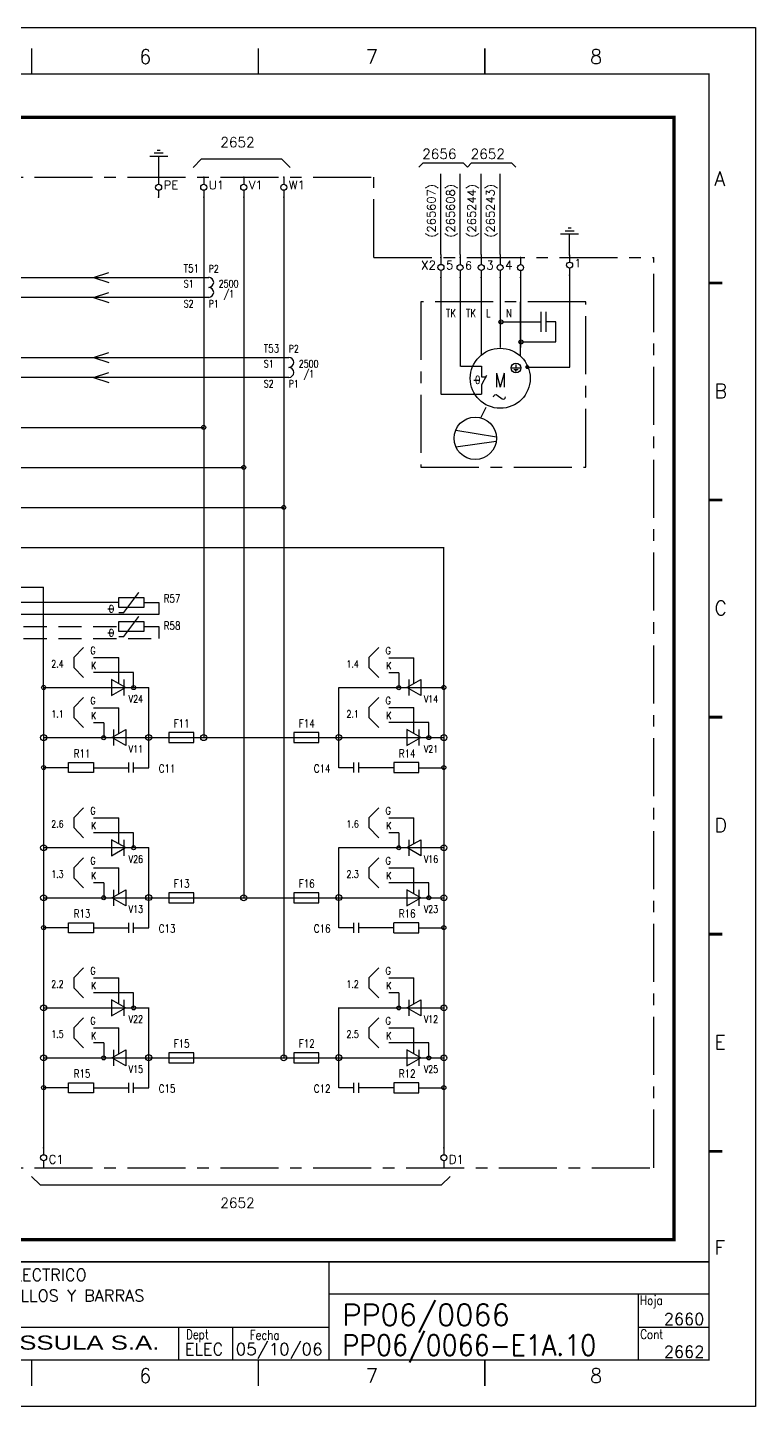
# Model space of a CAD drawing. Extents: x -25 to 1044, y -25744 to 292.
# Drawn here: x 414.3 to 571.1, y -8405.1 to -8108.1 of the extents above; entities that cross this region are included whole.
import ezdxf
from ezdxf.enums import TextEntityAlignment as Align

# ---------------------------------------------------------------- set-up
doc = ezdxf.new("R2010")
doc.units = 0
doc.header["$LTSCALE"] = 10
doc.header["$MEASUREMENT"] = 0
for name, pattern in [('CENTER', [2, 1.25, -0.25, 0.25, -0.25]), ('DASHDOT', [1, 0.5, -0.25, 0, -0.25]), ('DASHED', [0.75, 0.5, -0.25])]:
    doc.linetypes.add(name, pattern=pattern)
doc.layers.get('0').update_dxf_attribs({"linetype": 'CONTINUOUS'})
for name, color, linetype in [('1', 7, 'CONTINUOUS'), ('10', 5, 'CONTINUOUS'), ('2', 7, 'CONTINUOUS'), ('25', 3, 'CONTINUOUS'), ('25K', 4, 'DASHED'), ('25PK', 4, 'CENTER'), ('35', 2, 'CONTINUOUS'), ('50', 1, 'CONTINUOUS'), ('8', 1, 'CONTINUOUS'), ('9', 6, 'CONTINUOUS'), ('DIBUJO', 7, 'CONTINUOUS'), ('NODE', 7, 'CONTINUOUS')]:
    doc.layers.add(name, color=color, linetype=linetype)
doc.styles.add('ABBSTYLE', font='ROMANS.SHX', dxfattribs={"width": 0.8})
doc.styles.add('HELVETICA', font='HELV.SHX')
doc.styles.add('LABEL', font='SIMPLEX', dxfattribs={"width": 0.8, "height": 4})
doc.styles.add('ROMANS', font='romans')
doc.styles.get("Standard").update_dxf_attribs({"font": 'simplex'})

# ---------------------------------------------------------------- blocks, each defined once
blk = doc.blocks.new('newcajec')
at = {"layer": '1'}
for p, q in [((179.4, 20.85), (0.13, 20.85)), ((7, 20.85), (7, 0)), ((71, 20.85), (71, 0)), ((84, 20.85), (84, 0.09)), ((99, 20.85), (99, 0)), ((215.2, 20.8), (215.2, 0)), ((184.64, 20.18), (184.81, 20.01)), ((184.81, 20.01), (185.18, 20.25)), ((10.6, 16.64), (0, 16.64)), ((10.6, 16.64), (99, 16.64)), ((10.6, 12.48), (0, 12.48)), ((10.6, 12.48), (99, 12.48)), ((179.4, 13.87), (215.2, 13.87)), ((368, 14.06), (368, 0)), ((10.6, 8.32), (0, 8.32)), ((10.6, 8.32), (99, 8.32)), ((179.4, 6.93), (267.63, 6.93)), ((267.63, 6.93), (302.5, 6.93)), ((270.63, 6.91), (270.63, 0)), ((282.07, 6.93), (282.07, 0)), ((368, 6.93), (383, 6.93)), ((10.6, 4.16), (0, 4.16)), ((10.6, 4.16), (99, 4.16))]:
    blk.add_line(p, q, dxfattribs=at)
for points in [[(47.5, 272.5, 0.3, 0.3, 0), (47.5, 277.91, 0.3, 0.3, 0)], [(95.5, 272.5, 0.3, 0.3, 0), (95.5, 277.91, 0.3, 0.3, 0)], [(143.5, 272.5, 0.3, 0.3, 0), (143.5, 277.91, 0.3, 0.3, 0)], [(191.5, 272.5, 0.3, 0.3, 0), (191.5, 277.91, 0.3, 0.3, 0)], [(239.5, 272.5, 0.3, 0.3, 0), (239.5, 277.91, 0.3, 0.3, 0)], [(287.5, 272.5, 0.3, 0.3, 0), (287.5, 277.91, 0.3, 0.3, 0)], [(335.5, 272.5, 0.3, 0.3, 0), (335.5, 277.91, 0.3, 0.3, 0)], [(-2.99, 228.23, 0.6, 0.6, 0), (-0.18, 228.23, 0.6, 0.6, 0)], [(383.01, 228.23, 0.6, 0.6, 0), (385.82, 228.23, 0.6, 0.6, 0)], [(-2.99, 182.23, 0.6, 0.6, 0), (-0.18, 182.23, 0.6, 0.6, 0)], [(383.01, 182.23, 0.6, 0.6, 0), (385.82, 182.23, 0.6, 0.6, 0)], [(-2.99, 136.23, 0.6, 0.6, 0), (-0.18, 136.23, 0.6, 0.6, 0)], [(383.01, 136.23, 0.6, 0.6, 0), (385.82, 136.23, 0.6, 0.6, 0)], [(-2.99, 90.23, 0.6, 0.6, 0), (-0.18, 90.23, 0.6, 0.6, 0)], [(383.01, 90.23, 0.6, 0.6, 0), (385.82, 90.23, 0.6, 0.6, 0)], [(-2.99, 44.23, 0.6, 0.6, 0), (-0.18, 44.23, 0.6, 0.6, 0)], [(383.01, 44.23, 0.6, 0.6, 0), (385.82, 44.23, 0.6, 0.6, 0)], [(383, 20.8, 0.3, 0.3, 0), (179.4, 20.8, 0.3, 0.3, 0), (179.4, 0, 0.3, 0.3, 0)], [(302.5, 20.8, 0.3, 0.3, 0), (302.5, 0, 0.3, 0.3, 0)], [(302.5, 14, 0.3, 0.3, 0), (383, 14, 0.3, 0.3, 0)], [(47.5, -5.5, 0.3, 0.3, 0), (47.5, -0.09, 0.3, 0.3, 0)], [(95.5, -5.5, 0.3, 0.3, 0), (95.5, -0.09, 0.3, 0.3, 0)], [(143.5, -5.5, 0.3, 0.3, 0), (143.5, -0.09, 0.3, 0.3, 0)], [(191.5, -5.5, 0.3, 0.3, 0), (191.5, -0.09, 0.3, 0.3, 0)], [(239.5, -5.5, 0.3, 0.3, 0), (239.5, -0.09, 0.3, 0.3, 0)], [(287.5, -5.5, 0.3, 0.3, 0), (287.5, -0.09, 0.3, 0.3, 0)], [(335.5, -5.5, 0.3, 0.3, 0), (335.5, -0.09, 0.3, 0.3, 0)]]:
    blk.add_lwpolyline(points, format="xyseb", dxfattribs=at)
at = {"layer": '1', "const_width": 0.3}
blk.add_lwpolyline([(0, 0), (0, 272.5), (383, 272.5), (383, 0)], close=True, dxfattribs=at)
at = {"layer": '2', "color": 14}
for p, q in [((221.42, 4.69), (221.42, 5.81)), ((221.42, 2.47), (221.42, 3.58))]:
    blk.add_line(p, q, dxfattribs=at)
for points in [[(220.05, 5.81), (220.05, 6.92), (226.74, 5.81), (226.74, 6.92)], [(221.42, 2.47), (220.05, 2.47), (221.42, 5.81), (220.05, 5.81)], [(221.42, 4.69), (224.25, 4.69), (221.42, 3.58), (224.25, 3.58)], [(224.25, 5.81), (225.37, 5.81), (225.37, 4.69)], [(224.25, 3.58), (225.37, 3.58), (225.37, 2.47)], [(225.37, 5.81), (226.74, 5.81), (225.37, 1.35), (226.74, 1.35)], [(224.25, 0.24), (224.25, 2.47), (220.05, 0.24), (220.05, 2.47)], [(226.74, 1.35), (226.74, 0.24), (224.25, 1.35), (224.25, 0.24)]]:
    blk.add_solid(points, dxfattribs=at)
at = {"layer": '1', "style": 'ROMANS'}
for s, p in [('1', (22.29, 274.68)), ('2', (70.29, 274.68)), ('3', (118.29, 274.68)), ('4', (166.29, 274.68)), ('5', (214.29, 274.68)), ('6', (262.29, 274.68)), ('7', (310.29, 274.68)), ('8', (357.79, 274.68)), ('A', (-4.37, 248.84)), ('A', (384.13, 248.84)), ('B', (-4.37, 203.84)), ('B', (384.13, 203.84)), ('C', (-4.37, 157.84)), ('C', (384.13, 157.84)), ('D', (-4.37, 111.84)), ('D', (384.13, 111.84)), ('E', (-4.37, 65.84)), ('E', (384.13, 65.84)), ('F', (-4.37, 22.34)), ('F', (384.13, 22.34)), ('1', (22.29, -4.82)), ('2', (70.29, -4.82)), ('3', (118.29, -4.82)), ('4', (166.29, -4.82)), ('5', (214.29, -4.82)), ('6', (262.29, -4.82)), ('7', (310.29, -4.82)), ('8', (357.79, -4.82))]:
    blk.add_text(s, height=3, dxfattribs=at).set_placement(p)
at = {"layer": '1', "style": 'LABEL', "width": 0.8}
for s, p in [('Diseno comprobado por', (179.73, 18.27)), ('Dibujo comprobado por', (179.81, 11.47)), ('Hoja', (368.38, 11.66)), ('Dibujado por', (179.83, 4.64)), ('Fecha', (285.71, 4.3)), ('Cont', (368.43, 4.46)), ('No', (2.23, 1.05)), ('Revision', (8, 1.05))]:
    blk.add_text(s, height=2, dxfattribs=at).set_placement(p)
for s, p in [('Dept', (274.61, 4.44)), ('Elaborado', (77.5, 1.05)), ('Fecha', (91.5, 1.05))]:
    blk.add_text(s, height=2, dxfattribs=at).set_placement(p, align=Align.CENTER)
at = {"layer": '10', "style": 'ROMANS'}
for tag, p in [('REV41', (3.5, 18.74)), ('REV43', (77.7, 18.74)), ('REV31', (3.5, 14.58)), ('REV33', (77.7, 14.58)), ('REV21', (3.5, 10.42)), ('REV23', (77.7, 10.42)), ('REV11', (3.5, 6.27)), ('REV13', (77.7, 6.27))]:
    blk.add_attdef(tag, text='', height=2.5, dxfattribs=at).set_placement(p, align=Align.MIDDLE)
for tag, p, height in [('REV42', (8, 17.49), 2.5), ('SHEETNAME1', (100.5, 15.83), 2.5), ('DOCUMENTTYPE', (216.43, 16.8), 2.5), ('NOTA', (305.32, 15.8), 3), ('REV32', (8, 13.33), 2.5), ('DESIGNCHECK', (180.74, 14.83), 2.5), ('OBJECT', (216.43, 12.4), 2.5), ('SHEETNAME2', (100.5, 11.67), 2.5), ('ORDER', (305.32, 7.3), 4.5), ('REV22', (8, 9.17), 2.5), ('SHEETNAME3', (100.5, 7.51), 2.5), ('DRAWINGCHECK', (180.53, 7.71), 2.5), ('CUSTOMER', (216.43, 8.08), 2.5), ('REV12', (8, 5.01), 2.5), ('SHEETNAME4', (100.5, 3.35), 2.5), ('USER', (180.63, 0.71), 2.5), ('DEPARTMENT', (271.93, 1.05), 2.5), ('DOCUMENT_ID', (305.32, 0.93), 4.4)]:
    blk.add_attdef(tag, p, '', height=height, dxfattribs=at)
for tag, width, p, p2 in [('REV44', 1.221199, (84.53, 17.49), (98.48, 17.49)), ('REV34', 1.221199, (84.53, 13.33), (98.48, 13.33)), ('REV24', 1.221199, (84.53, 9.17), (98.48, 9.17)), ('REV14', 1.221199, (84.53, 5.01), (98.48, 5.01)), ('CREATED2', 7.039915, (282.71, 1.05), (301.14, 1.05))]:
    blk.add_attdef(tag, text='', height=2.5, dxfattribs=dict(at, width=width)).set_placement(p, p2, align=Align.FIT)
for tag, p in [('SHEET', (382, 7.43)), ('NEXTSHEET', (382, 0.5))]:
    blk.add_attdef(tag, text='', height=2.5, dxfattribs=at).set_placement(p, align=Align.RIGHT)
at = {"layer": 'DIBUJO', "color": 14, "style": 'HELVETICA', "width": 1.3}
blk.add_text('RUSSULA S.A.', height=3, dxfattribs=at).set_placement((229, 2.19))
blk = doc.blocks.new('NOD', base_point=(237.5, 170))
at = {"layer": 'NODE'}
blk.add_point((237.5, 170), dxfattribs=at)
blk = doc.blocks.new('$$PLU21C')
for p, q in [((0, 2.5), (0, 0.75)), ((0, -0.75), (0, -2.5))]:
    blk.add_line(p, q)
at = {"layer": '2'}
blk.add_circle((0, 0), 0.75, dxfattribs=at)
for p in [(0, 2.5), (0, -2.5)]:
    blk.add_blockref('NOD', p, dxfattribs=at)
at = {"layer": '8'}
blk.add_attdef('*A', (1.25, -0.5), '', height=2.15, dxfattribs=at)
at = {"layer": '9'}
blk.add_attdef('ID', text='', height=2.15, dxfattribs=at).set_placement((-1.25, -0.5), align=Align.RIGHT)
blk = doc.blocks.new('$$PLD12C')
for p, q in [((0, 2.5), (0, 0.75)), ((0, -0.75), (0, -2.5))]:
    blk.add_line(p, q)
at = {"layer": '2'}
blk.add_circle((0, 0), 0.75, dxfattribs=at)
for p in [(0, 2.5), (0, -2.5)]:
    blk.add_blockref('NOD', p, dxfattribs=at)
at = {"layer": '8'}
blk.add_attdef('*A', (1.25, -1.5), '', height=2.15, dxfattribs=at)
at = {"layer": '9'}
blk.add_attdef('ID', text='', height=2.15, dxfattribs=at).set_placement((-1.25, -1.5), align=Align.RIGHT)

msp = doc.modelspace()

# ---------------------------------------------------------------- linework, layer by layer
for p, q in [((451.79, -8136.41), (449.96, -8138.24)), ((451.79, -8136.41), (469.02, -8136.41)), ((469.02, -8136.41), (470.85, -8138.24)), ((499.52, -8137.24), (498.6, -8138.15)), ((499.52, -8137.24), (508.13, -8137.24)), ((508.13, -8137.24), (509.05, -8138.15)), ((509.96, -8137.24), (509.05, -8138.15)), ((509.96, -8137.24), (518.58, -8137.24)), ((518.58, -8137.24), (519.5, -8138.15)), ((417.01, -8357.4), (415.18, -8355.57)), ((417.01, -8357.4), (503.5, -8357.4)), ((503.5, -8357.4), (505.33, -8355.57))]:
    msp.add_line(p, q)
at = {"layer": '2', "color": 7}
for p, q in [((503.35, -8156.97), (503.35, -8139.61)), ((507.49, -8156.97), (507.49, -8139.61)), ((512.05, -8156.97), (512.05, -8139.61)), ((516.1, -8156.97), (516.1, -8139.61)), ((503.35, -8156.97), (503.35, -8158.57)), ((507.49, -8156.97), (507.49, -8158.57)), ((512.05, -8156.97), (512.05, -8158.57)), ((516.1, -8156.97), (516.1, -8158.57))]:
    msp.add_line(p, q, dxfattribs=at)
at = {"layer": '2', "color": 210}
for p, q in [((452.27, -8143.59), (452.27, -8261.03)), ((460.89, -8143.59), (460.89, -8295.5)), ((469.51, -8143.59), (469.51, -8329.98)), ((417.79, -8250.25), (417.79, -8349.37)), ((503.98, -8250.25), (503.98, -8350.45))]:
    msp.add_line(p, q, dxfattribs=at)
at = {"layer": '2', "color": 1}
for p, q in [((516.1, -8161.46), (516.1, -8177.03)), ((512.05, -8161.94), (512.05, -8178.67)), ((520.5, -8161.94), (520.5, -8177.03)), ((520.5, -8178.75), (520.5, -8167.2))]:
    msp.add_line(p, q, dxfattribs=at)
at = {"layer": '2', "color": 3}
for p, q in [((531.1, -8181.25), (531.1, -8161.43)), ((522.05, -8181.25), (531.1, -8181.25))]:
    msp.add_line(p, q, dxfattribs=at)
at = {"layer": '2', "color": 2}
for p, q in [((503.35, -8161.94), (503.35, -8187.03)), ((507.48, -8161.69), (507.48, -8181.08))]:
    msp.add_line(p, q, dxfattribs=at)
at = {"layer": '2', "color": 4, "linetype": 'CENTER'}
msp.add_line((195.85, -8353.68), (549.23, -8353.68), dxfattribs=at)
msp.add_line((195.85, -8353.68), (549.23, -8353.68), dxfattribs=at)
at = {"layer": '2', "color": 3, "linetype": 'DASHDOT', "const_width": 0.724}
msp.add_lwpolyline([(178.61, -8127.43), (553.54, -8127.43), (553.54, -8369.19), (178.61, -8369.19), (178.61, -8127.43)], dxfattribs=at)
at = {"layer": '25', "linetype": 'Continuous'}
for p, q in [((518.6, -8181.42), (520.41, -8181.42)), ((519.06, -8181.73), (519.96, -8181.73)), ((519.36, -8182.03), (519.66, -8182.03)), ((519.51, -8180.67), (519.51, -8181.42))]:
    msp.add_line(p, q, dxfattribs=at)
at = {"layer": '25'}
for p, q in [((510.45, -8184.08), (511.7, -8184.08)), ((431.59, -8233.3), (432.87, -8233.3)), ((431.59, -8238.46), (432.87, -8238.46)), ((426.41, -8241.63), (424.26, -8243.79)), ((489.98, -8241.66), (487.82, -8243.81)), ((424.26, -8243.79), (424.26, -8245.94)), ((487.82, -8243.81), (487.82, -8245.97)), ((424.26, -8245.94), (426.41, -8248.1)), ((487.82, -8245.97), (489.98, -8248.12)), ((426.41, -8252.43), (424.26, -8254.59)), ((489.98, -8252.41), (487.82, -8254.56)), ((424.26, -8254.59), (424.26, -8256.74)), ((487.82, -8254.56), (487.82, -8256.72)), ((424.26, -8256.74), (426.41, -8258.9)), ((487.82, -8256.72), (489.98, -8258.87)), ((426.41, -8276.14), (424.26, -8278.29)), ((489.98, -8276.14), (487.82, -8278.29)), ((424.26, -8278.29), (424.26, -8280.44)), ((487.82, -8278.29), (487.82, -8280.44)), ((424.26, -8280.44), (426.41, -8282.6)), ((487.82, -8280.44), (489.98, -8282.6)), ((426.41, -8286.91), (424.26, -8289.06)), ((424.26, -8289.06), (424.26, -8291.22)), ((489.98, -8286.91), (487.82, -8289.06)), ((487.82, -8289.06), (487.82, -8291.22)), ((424.26, -8291.22), (426.41, -8293.37)), ((487.82, -8291.22), (489.98, -8293.37)), ((426.41, -8310.61), (424.26, -8312.77)), ((424.26, -8312.77), (424.26, -8314.92)), ((489.98, -8310.61), (487.82, -8312.77)), ((487.82, -8312.77), (487.82, -8314.92)), ((424.26, -8314.92), (426.41, -8317.08)), ((487.82, -8314.92), (489.98, -8317.08)), ((426.41, -8321.39), (424.26, -8323.54)), ((489.98, -8321.39), (487.82, -8323.54)), ((424.26, -8323.54), (424.26, -8325.69)), ((487.82, -8323.54), (487.82, -8325.69)), ((424.26, -8325.69), (426.41, -8327.85)), ((487.82, -8325.69), (489.98, -8327.85))]:
    msp.add_line(p, q, dxfattribs=at)
at = {"layer": '25', "linetype": 'Continuous'}
msp.add_lwpolyline([(521.73, -8181.23, 0.431, 0.431, 1), (522.16, -8181.23, 0.431, 0.431, 1)], format="xyseb", close=True, dxfattribs=at)
msp.add_lwpolyline([(514.7, -8187.65, -0.619604), (515.48, -8187.26), (516.51, -8188.04, 0.618034), (517.29, -8187.65, -1)], format="xyb", dxfattribs=at)
msp.add_circle((519.51, -8181.42), 1.06, dxfattribs=at)
at = {"layer": '25K'}
for p, q in [((512.02, -8191.99), (513.09, -8189.84)), ((413.48, -8237.09), (433.95, -8237.09)), ((439.34, -8237.09), (442.57, -8237.09)), ((442.57, -8237.09), (442.57, -8239.72)), ((413.48, -8239.72), (442.57, -8239.72))]:
    msp.add_line(p, q, dxfattribs=at)
at = {"layer": '25PK'}
for p, q in [((195.85, -8140.36), (488.9, -8140.36)), ((195.85, -8140.36), (488.9, -8140.36)), ((488.9, -8157.6), (488.9, -8140.36)), ((488.9, -8157.6), (488.9, -8140.36)), ((488.9, -8157.6), (549.23, -8157.6)), ((488.9, -8157.6), (549.23, -8157.6)), ((549.23, -8353.68), (549.23, -8157.6)), ((549.23, -8353.68), (549.23, -8157.6))]:
    msp.add_line(p, q, dxfattribs=at)
msp.add_lwpolyline([(499.04, -8167.2), (499.04, -8202.76), (534.59, -8202.76), (534.59, -8167.2)], close=True, dxfattribs=at)
at = {"layer": '35', "linetype": 'Continuous'}
for p, q in [((442.89, -8134.55), (442.24, -8134.55)), ((444.51, -8135.84), (440.63, -8135.84)), ((443.54, -8135.19), (441.6, -8135.19)), ((442.57, -8140.36), (442.57, -8135.84)), ((533, -8152.6), (529.12, -8152.6)), ((532.03, -8151.95), (530.09, -8151.95)), ((531.38, -8151.31), (530.73, -8151.31)), ((531.06, -8157.12), (531.06, -8152.6))]:
    msp.add_line(p, q, dxfattribs=at)
at = {"layer": '35'}
for p, q in [((428.56, -8161.91), (431.8, -8160.83)), ((402.71, -8161.91), (453.34, -8161.91)), ((428.56, -8161.91), (431.8, -8162.98)), ((453.34, -8166.22), (402.71, -8166.22)), ((428.56, -8166.22), (431.8, -8165.14)), ((428.56, -8166.22), (431.8, -8167.29)), ((524.89, -8169.36), (524.89, -8173.67)), ((525.97, -8169.36), (525.97, -8173.67)), ((516.28, -8171.51), (524.89, -8171.51)), ((528.13, -8171.51), (525.97, -8171.51)), ((528.13, -8175.82), (528.13, -8171.51)), ((520.59, -8175.82), (528.13, -8175.82)), ((397.32, -8179.15), (470.58, -8179.15)), ((428.56, -8179.15), (431.8, -8178.07)), ((428.56, -8179.15), (431.8, -8180.22)), ((507.66, -8181.07), (512.06, -8181.07)), ((512.06, -8181.07), (512.06, -8183.32)), ((470.58, -8183.45), (402.71, -8183.45)), ((428.56, -8183.45), (431.8, -8182.38)), ((428.56, -8183.45), (431.8, -8184.53)), ((513.16, -8183.08), (512.06, -8185.04)), ((512.06, -8183.32), (513.19, -8183.32)), ((512.06, -8185.04), (512.06, -8187.1)), ((503.35, -8187.1), (512.06, -8187.1)), ((385.47, -8194.23), (452.27, -8194.23)), ((385.47, -8202.85), (460.89, -8202.85)), ((385.47, -8211.47), (469.51, -8211.47)), ((385.47, -8220.09), (504.06, -8220.09)), ((503.98, -8250.28), (503.98, -8220.09)), ((385.41, -8228.64), (417.79, -8228.64)), ((417.79, -8250.25), (417.79, -8228.64)), ((435.03, -8234.09), (438.26, -8229.78)), ((438.26, -8229.78), (438.26, -8229.78)), ((433.95, -8231.94), (293.89, -8231.94)), ((433.95, -8230.86), (439.34, -8230.86)), ((433.95, -8233.01), (433.95, -8230.86)), ((439.34, -8230.86), (439.34, -8233.01)), ((439.34, -8231.94), (442.57, -8231.94)), ((442.57, -8231.94), (442.57, -8234.56)), ((442.57, -8234.56), (394.77, -8234.56)), ((439.34, -8233.01), (433.95, -8233.01)), ((433.95, -8234.09), (435.03, -8234.09)), ((435.03, -8239.24), (438.26, -8234.93)), ((438.26, -8234.93), (438.26, -8234.93)), ((433.95, -8236.01), (439.34, -8236.01)), ((433.95, -8238.17), (433.95, -8236.01)), ((439.34, -8238.17), (433.95, -8238.17)), ((439.34, -8236.01), (439.34, -8238.17)), ((433.95, -8239.24), (435.03, -8239.24)), ((428.56, -8243.81), (433.97, -8243.81)), ((433.97, -8249.29), (433.97, -8243.81)), ((492.13, -8243.84), (497.53, -8243.84)), ((497.52, -8249.43), (497.52, -8243.84)), ((437.18, -8247.05), (428.56, -8247.05)), ((437.18, -8250.25), (437.18, -8247.05)), ((494.28, -8247.07), (492.13, -8247.07)), ((494.28, -8247.07), (494.28, -8250.3)), ((432.44, -8248.53), (432.44, -8251.98)), ((435.43, -8250.25), (432.44, -8248.53)), ((432.44, -8251.98), (435.43, -8250.25)), ((435.03, -8248.53), (435.03, -8251.98)), ((496.04, -8250.28), (499.03, -8248.55)), ((499.03, -8252), (496.04, -8250.28)), ((496.44, -8248.55), (496.44, -8252)), ((499.03, -8248.55), (499.03, -8252)), ((428.56, -8254.61), (433.97, -8254.61)), ((433.95, -8260.2), (433.95, -8254.61)), ((492.13, -8254.59), (497.53, -8254.59)), ((497.53, -8260.06), (497.53, -8254.59)), ((430.72, -8257.85), (428.56, -8257.85)), ((430.72, -8257.85), (430.72, -8261.08)), ((432.47, -8261.05), (435.46, -8259.33)), ((432.87, -8259.33), (432.87, -8262.78)), ((435.46, -8259.33), (435.46, -8262.78)), ((500.75, -8257.82), (492.13, -8257.82)), ((498.99, -8261.03), (496.01, -8259.3)), ((496.01, -8259.3), (496.01, -8262.75)), ((498.59, -8259.3), (498.59, -8262.75)), ((500.75, -8261.03), (500.75, -8257.82)), ((435.46, -8262.78), (432.47, -8261.05)), ((440.42, -8267.52), (440.42, -8261.03)), ((450.11, -8259.97), (444.73, -8259.97)), ((444.73, -8259.97), (444.73, -8262.13)), ((444.73, -8262.13), (450.11, -8262.13)), ((450.11, -8262.13), (450.11, -8259.97)), ((477.05, -8259.97), (471.66, -8259.97)), ((471.66, -8259.97), (471.66, -8262.13)), ((471.66, -8262.13), (477.05, -8262.13)), ((477.05, -8262.13), (477.05, -8259.97)), ((481.36, -8267.52), (481.36, -8261.03)), ((496.01, -8262.75), (498.99, -8261.03)), ((423.18, -8267.52), (417.79, -8267.52)), ((423.18, -8266.44), (428.56, -8266.44)), ((423.18, -8268.59), (423.18, -8266.44)), ((428.56, -8266.44), (428.56, -8268.59)), ((428.56, -8267.52), (436.11, -8267.52)), ((436.11, -8268.59), (436.11, -8266.44)), ((437.18, -8268.59), (437.18, -8266.44)), ((437.18, -8267.52), (440.42, -8267.52)), ((484.59, -8267.52), (481.36, -8267.52)), ((484.59, -8268.59), (484.59, -8266.44)), ((485.67, -8268.59), (485.67, -8266.44)), ((493.21, -8267.52), (485.67, -8267.52)), ((498.59, -8266.44), (493.21, -8266.44)), ((493.21, -8266.44), (493.21, -8268.59)), ((498.59, -8268.59), (498.59, -8266.44)), ((498.59, -8267.52), (503.98, -8267.52)), ((428.56, -8268.59), (423.18, -8268.59)), ((493.21, -8268.59), (498.59, -8268.59)), ((428.56, -8278.32), (433.97, -8278.32)), ((433.97, -8283.79), (433.97, -8278.32)), ((492.13, -8278.32), (497.53, -8278.32)), ((497.52, -8283.9), (497.52, -8278.32)), ((437.18, -8281.55), (428.56, -8281.55)), ((432.44, -8283.03), (432.44, -8286.48)), ((435.43, -8284.75), (432.44, -8283.03)), ((435.03, -8283.03), (435.03, -8286.48)), ((437.18, -8284.75), (437.18, -8281.55)), ((494.28, -8281.55), (492.13, -8281.55)), ((494.28, -8281.55), (494.28, -8284.78)), ((496.04, -8284.75), (499.03, -8283.03)), ((496.44, -8283.03), (496.44, -8286.48)), ((499.03, -8283.03), (499.03, -8286.48)), ((432.44, -8286.48), (435.43, -8284.75)), ((499.03, -8286.48), (496.04, -8284.75)), ((428.56, -8289.09), (433.97, -8289.09)), ((433.95, -8294.68), (433.95, -8289.09)), ((492.13, -8289.09), (497.53, -8289.09)), ((497.53, -8294.57), (497.53, -8289.09)), ((430.72, -8292.32), (428.56, -8292.32)), ((430.72, -8292.32), (430.72, -8295.55)), ((432.47, -8295.53), (435.46, -8293.8)), ((432.87, -8293.8), (432.87, -8297.25)), ((435.46, -8293.8), (435.46, -8297.25)), ((450.11, -8294.45), (444.73, -8294.45)), ((444.73, -8294.45), (444.73, -8296.61)), ((450.11, -8296.61), (450.11, -8294.45)), ((477.05, -8294.45), (471.66, -8294.45)), ((471.66, -8294.45), (471.66, -8296.61)), ((477.05, -8296.61), (477.05, -8294.45)), ((500.75, -8292.32), (492.13, -8292.32)), ((498.99, -8295.53), (496.01, -8293.8)), ((496.01, -8293.8), (496.01, -8297.25)), ((498.59, -8293.8), (498.59, -8297.25)), ((500.75, -8295.53), (500.75, -8292.32)), ((435.46, -8297.25), (432.47, -8295.53)), ((440.42, -8301.99), (440.42, -8295.5)), ((444.73, -8296.61), (450.11, -8296.61)), ((471.66, -8296.61), (477.05, -8296.61)), ((481.36, -8301.99), (481.36, -8295.5)), ((496.01, -8297.25), (498.99, -8295.53)), ((423.18, -8300.92), (428.56, -8300.92)), ((423.18, -8303.07), (423.18, -8300.92)), ((428.56, -8300.92), (428.56, -8303.07)), ((436.11, -8303.07), (436.11, -8300.92)), ((437.18, -8303.07), (437.18, -8300.92)), ((484.59, -8303.07), (484.59, -8300.92)), ((485.67, -8303.07), (485.67, -8300.92)), ((498.59, -8300.92), (493.21, -8300.92)), ((493.21, -8303.07), (493.21, -8300.92)), ((498.59, -8303.07), (498.59, -8300.92)), ((423.18, -8301.99), (417.79, -8301.99)), ((428.56, -8303.07), (423.18, -8303.07)), ((428.56, -8301.99), (436.11, -8301.99)), ((437.18, -8301.99), (440.42, -8301.99)), ((484.59, -8301.99), (481.36, -8301.99)), ((493.21, -8301.99), (485.67, -8301.99)), ((493.21, -8303.07), (498.59, -8303.07)), ((498.59, -8301.99), (503.98, -8301.99)), ((428.56, -8312.79), (433.97, -8312.79)), ((433.97, -8318.27), (433.97, -8312.79)), ((492.13, -8312.79), (497.53, -8312.79)), ((497.52, -8318.38), (497.52, -8312.79)), ((437.18, -8316.02), (428.56, -8316.02)), ((435.43, -8319.23), (432.44, -8317.51)), ((432.44, -8317.51), (432.44, -8320.95)), ((435.03, -8317.51), (435.03, -8320.95)), ((437.18, -8319.23), (437.18, -8316.02)), ((494.28, -8316.02), (492.13, -8316.02)), ((494.28, -8316.02), (494.28, -8319.26)), ((496.04, -8319.23), (499.03, -8317.51)), ((496.44, -8317.51), (496.44, -8320.95)), ((499.03, -8317.51), (499.03, -8320.95)), ((432.44, -8320.95), (435.43, -8319.23)), ((499.03, -8320.95), (496.04, -8319.23)), ((428.56, -8323.57), (433.97, -8323.57)), ((433.95, -8329.15), (433.95, -8323.57)), ((492.13, -8323.57), (497.53, -8323.57)), ((497.53, -8329.04), (497.53, -8323.57)), ((430.72, -8326.8), (428.56, -8326.8)), ((430.72, -8326.8), (430.72, -8330.03)), ((500.75, -8326.8), (492.13, -8326.8)), ((500.75, -8330), (500.75, -8326.8)), ((432.47, -8330), (435.46, -8328.28)), ((435.46, -8331.73), (432.47, -8330)), ((432.87, -8328.28), (432.87, -8331.73)), ((435.46, -8328.28), (435.46, -8331.73)), ((440.42, -8336.47), (440.42, -8329.98)), ((450.11, -8328.93), (444.73, -8328.93)), ((444.73, -8328.93), (444.73, -8331.08)), ((450.11, -8331.08), (450.11, -8328.93)), ((477.05, -8328.93), (471.66, -8328.93)), ((471.66, -8328.93), (471.66, -8331.08)), ((477.05, -8331.08), (477.05, -8328.93)), ((481.36, -8336.47), (481.36, -8329.98)), ((498.99, -8330), (496.01, -8328.28)), ((496.01, -8328.28), (496.01, -8331.73)), ((496.01, -8331.73), (498.99, -8330)), ((498.59, -8328.28), (498.59, -8331.73)), ((444.73, -8331.08), (450.11, -8331.08)), ((471.66, -8331.08), (477.05, -8331.08)), ((423.18, -8336.47), (417.79, -8336.47)), ((423.18, -8335.39), (428.56, -8335.39)), ((423.18, -8337.55), (423.18, -8335.39)), ((428.56, -8335.39), (428.56, -8337.55)), ((428.56, -8336.47), (436.11, -8336.47)), ((436.11, -8337.55), (436.11, -8335.39)), ((437.18, -8337.55), (437.18, -8335.39)), ((437.18, -8336.47), (440.42, -8336.47)), ((484.59, -8336.47), (481.36, -8336.47)), ((484.59, -8337.55), (484.59, -8335.39)), ((485.67, -8337.55), (485.67, -8335.39)), ((493.21, -8336.47), (485.67, -8336.47)), ((498.59, -8335.39), (493.21, -8335.39)), ((493.21, -8335.39), (493.21, -8337.55)), ((498.59, -8337.55), (498.59, -8335.39)), ((498.59, -8336.47), (503.98, -8336.47)), ((428.56, -8337.55), (423.18, -8337.55)), ((493.21, -8337.55), (498.59, -8337.55))]:
    msp.add_line(p, q, dxfattribs=at)
for centre in [(516.28, -8171.51), (520.59, -8175.82), (452.27, -8194.23), (460.89, -8202.85), (469.51, -8211.47), (437.18, -8250.28), (494.28, -8250.3), (430.72, -8261.08), (500.75, -8261.05), (417.79, -8267.49), (503.98, -8267.49), (437.18, -8284.78), (494.28, -8284.78), (430.72, -8295.55), (500.75, -8295.55), (417.79, -8301.97), (503.98, -8301.97), (437.18, -8319.26), (494.28, -8319.26), (430.72, -8330.03), (500.75, -8330.03), (417.79, -8336.44), (503.98, -8336.44)]:
    msp.add_circle(centre, 0.431, dxfattribs=at)
at = {"layer": '35', "color": 210}
for centre in [(417.79, -8250.25), (503.98, -8250.25)]:
    msp.add_circle(centre, 0.431, dxfattribs=at)
at = {"layer": '35'}
for centre in [(453.34, -8162.98), (453.34, -8165.14), (470.58, -8180.22), (470.58, -8182.38)]:
    msp.add_arc(centre, 1.08, 270, 90, dxfattribs=at)
at = {"layer": '50', "linetype": 'Continuous'}
for p, q in [((506.53, -8194.8), (515.3, -8196.26)), ((506.55, -8198.41), (515.27, -8197.16))]:
    msp.add_line(p, q, dxfattribs=at)
at = {"layer": '50', "color": 210}
for p, q in [((417.79, -8250.28), (440.42, -8250.28)), ((440.42, -8261.03), (440.42, -8250.25)), ((481.36, -8261.03), (481.36, -8250.25)), ((481.36, -8250.28), (503.98, -8250.28)), ((417.79, -8261.03), (503.98, -8261.03)), ((417.79, -8284.75), (440.42, -8284.75)), ((440.42, -8295.5), (440.42, -8284.73)), ((481.36, -8295.5), (481.36, -8284.73)), ((481.36, -8284.75), (503.98, -8284.75)), ((417.79, -8295.53), (503.98, -8295.53)), ((417.79, -8319.23), (440.42, -8319.23)), ((440.42, -8329.98), (440.42, -8319.2)), ((481.36, -8329.98), (481.36, -8319.2)), ((481.36, -8319.23), (503.98, -8319.23)), ((417.79, -8330), (503.98, -8330))]:
    msp.add_line(p, q, dxfattribs=at)
at = {"layer": '50', "linetype": 'Continuous'}
for centre, radius in [((516.13, -8183.65), 6.46), ((510.74, -8196.58), 4.57)]:
    msp.add_circle(centre, radius, dxfattribs=at)
at = {"layer": '50', "color": 210}
for centre in [(417.79, -8261.05), (440.42, -8261.03), (452.27, -8261.05), (503.98, -8261.05), (503.98, -8284.78), (417.79, -8295.55), (460.89, -8295.55), (481.36, -8295.5), (503.98, -8295.55), (417.79, -8319.26), (503.98, -8319.26), (417.79, -8330.03), (440.42, -8329.98), (469.51, -8330.03), (481.36, -8329.98), (503.98, -8330.03)]:
    msp.add_circle(centre, 0.646, dxfattribs=at)
at = {"layer": '50', "color": 6}
for centre in [(481.36, -8261.03), (417.79, -8284.78), (440.42, -8295.5)]:
    msp.add_circle(centre, 0.646, dxfattribs=at)
at = {"layer": 'DIBUJO'}
msp.add_lwpolyline([(151.08, -8108.11), (571.08, -8108.11), (571.08, -8405.11), (151.08, -8405.11), (151.08, -8108.11)], dxfattribs=at)

# ---------------------------------------------------------------- block references
at = {"layer": '2', "color": 7}
ref = msp.add_blockref('newcajec', (171.76, -8395.11), dxfattribs=dict(at, xscale=1.016513761467891, yscale=1.016513761467891, zscale=1.016513761467891))
ref.add_attrib('REV24', '24/05/07', dxfattribs={"layer": '10', "height": 2.541, "style": 'ROMANS', "width": 0.728168}).set_placement((257.68, -8385.78), (271.87, -8385.78), align=Align.FIT)
ref.add_attrib('SHEETNAME3', 'TIRISTORES DE INDUCIDO', (273.92, -8387.48), dxfattribs={"layer": '10', "height": 2.5413, "style": 'ROMANS'})
ref.add_attrib('SHEETNAME2', 'CONVERTIDOR C.C. TIJERA 1BM', (273.92, -8383.25), dxfattribs={"layer": '10', "height": 2.5413, "style": 'ROMANS'})
ref.add_attrib('SHEETNAME1', '+TA102', (273.92, -8379.02), dxfattribs={"layer": '10', "height": 2.541, "style": 'ROMANS'})
ref.add_attrib('USER', 'J.PAZOS', (355.38, -8394.39), dxfattribs={"layer": '10', "height": 2.541, "style": 'ROMANS'})
ref.add_attrib('DRAWINGCHECK', 'J.L.C.C.', (355.27, -8387.26), dxfattribs={"layer": '10', "height": 2.541, "style": 'ROMANS'})
ref.add_attrib('DESIGNCHECK', 'J.M. CEDEIRA', (355.48, -8380.03), dxfattribs={"layer": '10', "height": 2.5413, "style": 'ROMANS'})
ref.add_attrib('REV22', 'As-built', (179.89, -8385.78), dxfattribs={"layer": '10', "height": 2.541, "style": 'ROMANS'})
ref.add_attrib('REV12', 'Aprobación documentación', (179.89, -8390.01), dxfattribs={"layer": '10', "height": 2.5413, "style": 'ROMANS'})
ref.add_attrib('REV21', '1', dxfattribs={"layer": '10', "height": 2.54, "style": 'ROMANS'}).set_placement((175.32, -8384.51), align=Align.MIDDLE)
ref.add_attrib('REV11', '0', dxfattribs={"layer": '10', "height": 2.54, "style": 'ROMANS'}).set_placement((175.32, -8388.74), align=Align.MIDDLE)
ref.add_attrib('SHEETNAME4', '-', (273.92, -8391.71), dxfattribs={"layer": '10', "height": 2.54, "style": 'ROMANS'})
ref.add_attrib('REV14', '18/10/06', dxfattribs={"layer": '10', "height": 2.541, "style": 'ROMANS', "width": 0.728168}).set_placement((257.68, -8390.01), (271.87, -8390.01), align=Align.FIT)
ref.add_attrib('REV23', 'C.C.R.', dxfattribs={"layer": '10', "height": 2.541, "style": 'ROMANS'}).set_placement((250.74, -8384.51), align=Align.MIDDLE)
ref.add_attrib('REV13', 'PAZOS', dxfattribs={"layer": '10', "height": 2.541, "style": 'ROMANS'}).set_placement((250.74, -8388.74), align=Align.MIDDLE)
ref.add_attrib('DOCUMENT_ID', 'PP06/0066-E1A.10', (482.12, -8394.16), dxfattribs={"layer": '10', "height": 4.4727, "style": 'ROMANS', "width": 0.9})
ref.add_attrib('ORDER', 'PP06/0066', (482.12, -8387.68), dxfattribs={"layer": '10', "height": 4.574, "style": 'ROMANS'})
ref.add_attrib('CUSTOMER', 'ACINDAR', (391.76, -8386.89), dxfattribs={"layer": '10', "height": 2.541, "style": 'ROMANS'})
ref.add_attrib('OBJECT', 'TREN DE ROLLOS Y BARRAS', (391.76, -8382.5), dxfattribs={"layer": '10', "height": 2.5413, "style": 'ROMANS'})
ref.add_attrib('DOCUMENTTYPE', 'ESQUEMA ELECTRICO', (391.76, -8378.03), dxfattribs={"layer": '10', "height": 2.5413, "style": 'ROMANS'})
ref.add_attrib('CREATED2', '05/10/06', dxfattribs={"layer": '10', "height": 2.541, "style": 'ROMANS', "width": 0.961976}).set_placement((459.13, -8394.04), (477.88, -8394.04), align=Align.FIT)
ref.add_attrib('DEPARTMENT', 'ELEC', (448.18, -8394.04), dxfattribs={"layer": '10', "height": 2.541, "style": 'ROMANS'})
ref.add_attrib('NEXTSHEET', '2662', dxfattribs={"layer": '10', "height": 2.541, "style": 'ROMANS'}).set_placement((560.07, -8394.6), align=Align.RIGHT)
ref.add_attrib('SHEET', '2660', dxfattribs={"layer": '10', "height": 2.541, "style": 'ROMANS'}).set_placement((560.07, -8387.55), align=Align.RIGHT)
at = {"layer": '2', "color": 7, "xscale": 0.8619000900195671, "yscale": 0.8619000900195671, "zscale": 0.8619000900195671}
for name, p, values in [('$$PLU21C', (442.55, -8142.51), {'*A': 'PE'}), ('$$PLU21C', (452.27, -8142.51), {'*A': 'U1'}), ('$$PLU21C', (460.89, -8142.51), {'*A': 'V1'}), ('$$PLU21C', (469.51, -8142.51), {'*A': 'W1'}), ('$$PLU21C', (503.35, -8159.76), {'ID': 'X2', '*A': '5'}), ('$$PLU21C', (512.05, -8159.79), {'*A': '3'}), ('$$PLU21C', (516.1, -8159.79), {'*A': '4'}), ('$$PLD12C', (417.79, -8351.53), {'*A': 'C1'}), ('$$PLD12C', (503.98, -8351.53), {'*A': 'D1'})]:
    msp.add_blockref(name, p, dxfattribs=at).add_auto_attribs(values)
at = {"layer": '2', "color": 7}
ref = msp.add_blockref('$$PLU21C', (507.48, -8159.79), dxfattribs=dict(at, xscale=0.8619000900195671, yscale=0.8619000900195671, zscale=0.8619000900195671))
ref.add_attrib('*A', '6', (508.56, -8160.22), dxfattribs={"layer": '8', "height": 1.72})
at = {"layer": '2', "color": 7, "xscale": 0.8619000900195671, "yscale": 0.8619000900195671, "zscale": 0.8619000900195671}
msp.add_blockref('$$PLU21C', (520.5, -8159.8), dxfattribs=at)
at = {"layer": '2', "color": 7}
ref = msp.add_blockref('$$PLU21C', (531.06, -8159.27), dxfattribs=dict(at, xscale=0.8619000900195671, yscale=0.8619000900195671, zscale=0.8619000900195671))
ref.add_attrib('*A', '1', (532.13, -8159.7), dxfattribs={"layer": '8', "height": 1.72})

# ---------------------------------------------------------------- texts
at = {"layer": '2', "color": 7, "style": 'ROMANS'}
for s, p in [('2652', (455.85, -8133.9)), ('2656', (499.32, -8136.4)), ('2652', (509.75, -8136.4)), ('2652', (455.85, -8362.33))]:
    msp.add_text(s, height=2.155, dxfattribs=at).set_placement(p)
at = {"layer": '2', "color": 210}
for s, p in [('(265607)', (502.18, -8153.32)), ('(265608)', (506.32, -8153.32)), ('(265244)', (510.89, -8153.32)), ('(265243)', (514.92, -8153.32))]:
    msp.add_text(s, height=1.81, rotation=90, dxfattribs=at).set_placement(p)
at = {"layer": '25', "style": 'ABBSTYLE', "width": 0.8}
for s, height, p in [('T51', 1.724, (447.96, -8160.83)), ('P2', 1.551, (453.34, -8160.83)), ('S1', 1.551, (447.96, -8164.06)), ('2500', 1.551, (455.5, -8164.06)), ('/1', 1.551, (456.58, -8166.22)), ('S2', 1.551, (447.96, -8168.37)), ('P1', 1.551, (453.34, -8168.37)), ('TK', 1.724, (504.42, -8170.46)), ('TK', 1.724, (508.73, -8170.46)), ('L', 1.72, (513.04, -8170.46)), ('N', 1.72, (517.35, -8170.46)), ('T53', 1.724, (465.2, -8178.07)), ('P2', 1.551, (470.58, -8178.07)), ('S1', 1.551, (465.2, -8181.3)), ('2500', 1.551, (472.74, -8181.3)), ('/1', 1.551, (473.81, -8183.45)), ('S2', 1.551, (465.2, -8185.61)), ('P1', 1.551, (470.58, -8185.61)), ('0', 1.72, (510.68, -8184.83)), ('O', 1.55, (431.8, -8234.09)), ('R57', 1.724, (443.65, -8231.94)), ('O', 1.55, (431.8, -8239.24)), ('R58', 1.724, (443.65, -8237.79)), ('2.4', 1.551, (419.44, -8245.94)), ('1.4', 1.551, (483.01, -8245.97)), ('V24', 1.551, (436.11, -8253.48)), ('V14', 1.551, (499.67, -8253.51)), ('1.1', 1.551, (419.44, -8256.74)), ('2.1', 1.551, (483.01, -8256.72)), ('F11', 1.724, (445.8, -8258.87)), ('F14', 1.724, (472.74, -8258.87)), ('R11', 1.724, (424.26, -8265.34)), ('V11', 1.551, (436.11, -8264.28)), ('R14', 1.724, (494.28, -8265.34)), ('V21', 1.551, (499.67, -8264.26)), ('C11', 1.724, (442.57, -8268.57)), ('C14', 1.724, (475.97, -8268.57)), ('2.6', 1.551, (419.44, -8280.44)), ('1.6', 1.551, (483.01, -8280.44)), ('V26', 1.551, (436.11, -8287.99)), ('V16', 1.551, (499.67, -8287.99)), ('1.3', 1.551, (419.44, -8291.22)), ('F13', 1.724, (445.8, -8293.35)), ('F16', 1.724, (472.74, -8293.35)), ('2.3', 1.551, (483.01, -8291.22)), ('R13', 1.724, (424.26, -8299.81)), ('V13', 1.551, (436.11, -8298.76)), ('R16', 1.724, (494.28, -8299.81)), ('V23', 1.551, (499.67, -8298.76)), ('C13', 1.724, (442.57, -8303.04)), ('C16', 1.724, (475.97, -8303.04)), ('2.2', 1.551, (419.44, -8314.92)), ('1.2', 1.551, (483.01, -8314.92)), ('V22', 1.551, (436.11, -8322.46)), ('V12', 1.551, (499.67, -8322.46)), ('1.5', 1.551, (419.44, -8325.69)), ('2.5', 1.551, (483.01, -8325.69)), ('F15', 1.724, (445.8, -8327.82)), ('F12', 1.724, (472.74, -8327.82)), ('R15', 1.724, (424.26, -8334.29)), ('V15', 1.551, (436.11, -8333.24)), ('R12', 1.724, (494.28, -8334.29)), ('V25', 1.551, (499.67, -8333.24)), ('C15', 1.724, (442.57, -8337.52)), ('C12', 1.724, (475.97, -8337.52))]:
    msp.add_text(s, height=height, dxfattribs=at).set_placement(p)
at = {"layer": '25', "linetype": 'Continuous', "style": 'ABBSTYLE', "width": 0.8}
msp.add_text('M', height=3.02, dxfattribs=at).set_placement((516.13, -8184.08), align=Align.MIDDLE)
at = {"layer": '25', "style": 'ABBSTYLE', "width": 0.8}
for s, p in [('G', (428.42, -8242.29)), ('G', (491.99, -8242.32)), ('K', (428.56, -8245.52)), ('K', (492.13, -8245.54)), ('G', (428.42, -8253.09)), ('G', (491.99, -8253.07)), ('K', (428.56, -8256.32)), ('K', (492.13, -8256.29)), ('G', (428.42, -8276.8)), ('G', (491.99, -8276.8)), ('K', (428.56, -8280.02)), ('K', (492.13, -8280.02)), ('G', (428.42, -8287.57)), ('G', (491.99, -8287.57)), ('K', (428.56, -8290.79)), ('K', (492.13, -8290.79)), ('G', (428.42, -8311.27)), ('G', (491.99, -8311.27)), ('K', (428.56, -8314.49)), ('K', (492.13, -8314.49)), ('G', (428.42, -8322.05)), ('G', (491.99, -8322.05)), ('K', (428.56, -8325.27)), ('K', (492.13, -8325.27))]:
    msp.add_text(s, height=1.55, dxfattribs=at).set_placement(p, align=Align.MIDDLE)

doc.saveas('drawing.dxf')
